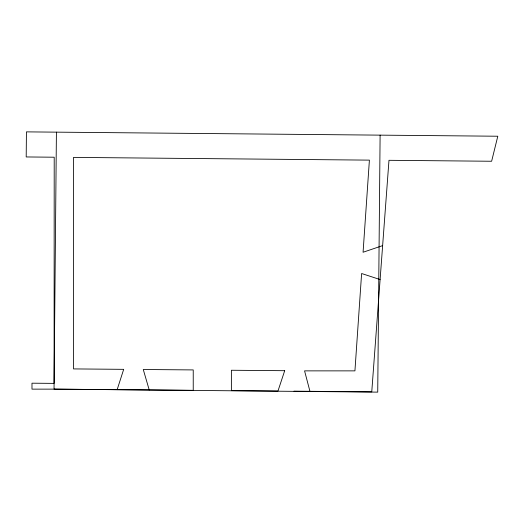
<?xml version="1.0" encoding="UTF-8"?>
<svg xmlns="http://www.w3.org/2000/svg" width="524" height="524" viewBox="0 0 524 524"><rect width="100%" height="100%" fill="white"/><g stroke="black" fill="none" stroke-linecap="round" stroke-linejoin="round"><path stroke-width="0.79" d="M56.415 132.153L54.038 389.136L31.984 389.136L31.984 383.188L54.09 383.378L54.208 157.213L26.2 156.951L26.429 131.871L497.8 136.227L491.63 161.254L388.978 160.305L371.758 391.828L293.957 391.166M380.11 135.14L377.732 392.129L54.038 389.136L193.232 390.315L193.232 369.924L143.268 369.505L149.216 389.941M117.147 389.673L123.69 369.335L73.517 368.916L73.517 157.39L369.4 160.128L363.073 252.247L382.631 245.625M380.11 279.561L361.612 273.515L354.931 370.868L304.568 370.868L309.939 391.304M284.696 370.704L277.969 391.035L231.385 390.635L231.385 370.252L284.696 370.704"/></g></svg>
